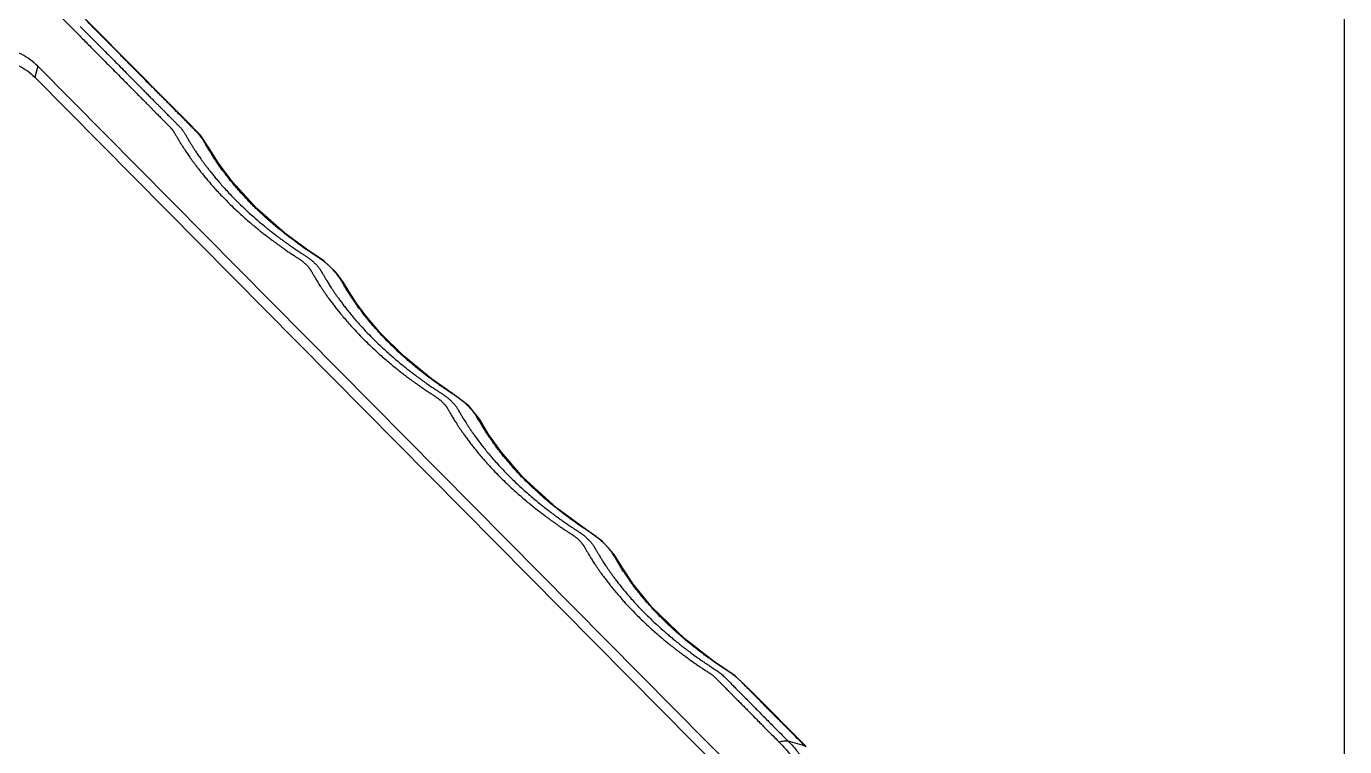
# Model space of a CAD drawing. Header units: millimetres. Extents: x 186 to 1161, y 123 to 802.
# Drawn here: x 986.8 to 1161.3, y 377.2 to 472.6 of the extents above; entities that cross this region are included whole.
import ezdxf

# ---------------------------------------------------------------- set-up
doc = ezdxf.new("R2010")
doc.units = ezdxf.units.MM

# ---------------------------------------------------------------- blocks, each defined once
blk = doc.blocks.new('*u3')
at = {"color": 7, "linetype": 'Continuous'}
for p, q in [((41.87712044544969, 33.29620247470575), (42.24352537304912, 32.92631974660526)), ((42.24352537304912, 32.92631974660526), (42.53010182234993, 32.63692750300561)), ((42.68487152544913, 33.36375572170527), (42.98549060214918, 33.06028989930564)), ((38.93225282764979, 29.86145904090517), (38.67053114664941, 28.88237227240552)), ((38.93225282764979, 29.86145904090517), (101.5226817090497, -33.33939887059478)), ((101.2609600279493, -34.31848563899439), (38.67053114664941, 28.88237227240552)), ((106.7546809982496, -30.20811579139445), (101.9710641971496, -25.37841859629407)), ((106.6158402490491, -30.12889623959472), (105.1621457960491, -29.72290220549439)), ((106.6158402491492, -30.12889623959472), (106.0704572139493, -29.57824404099483)), ((106.7546809982496, -30.20811579139445), (106.6158402246492, -30.12889629789424)), ((106.7240302126493, -30.23830713759435), (106.6158402490491, -30.12889623959472))]:
    blk.add_line(p, q, dxfattribs=at)
for points in [[(50.34354198364963, 26.75338193660536), (43.83715835904968, 33.32276797640588), (41.33862125324958, 35.84356722810571), (39.92538361174957, 37.52919868810568), (39.29163011234959, 38.85958553270575), (39.20356359424932, 40.21992919800596)], [(101.9710641971496, -25.37841859629407), (100.4883436208493, -23.96627300629461), (98.57740774854938, -22.65835087419418), (96.04334622884926, -20.69837080339494), (93.14968821225011, -17.89402266399429), (91.53097405804965, -15.90454322709411), (90.53843475344911, -14.43369027439439), (89.8256091903495, -13.24598819399489), (88.76200291944951, -12.06644546759435), (87.03980961084926, -10.84426660249483), (84.75548069264914, -9.159551249694232), (81.75391261605, -6.429735045894631), (79.82432131234964, -4.195388746094068), (78.69347977354937, -2.592372082194743), (77.94482058654921, -1.343694076394058), (76.97140700484942, -0.1368975366940504), (75.5636721453493, 0.9431809322059053), (73.68107297254937, 2.254969398105459), (71.21770248404937, 4.273043662205055), (69.18243125904974, 6.294193736105626), (67.92238038705, 7.781136272205913), (67.05425113644924, 8.95982120440567), (66.41533117034942, 9.937588826705905), (65.93015939374982, 10.7637723126054), (65.25593169994954, 11.68311779910528), (64.17692566214919, 12.66017523020582), (62.64531798844928, 13.69289371310515), (60.74994373134905, 15.10058575210587), (58.2636099659494, 17.2905450521057), (56.1200286100493, 19.63773134800522), (54.89147004944971, 21.2914987716058), (54.09149874754985, 22.5672375525055), (53.28836020854942, 23.75697758760543), (52.0277697199499, 25.05175660370514), (50.34354198364963, 26.75338193660536)]]:
    blk.add_lwpolyline(points, dxfattribs=at)
blk.add_arc((59.93224736054981, 7.051257538505524), 7.008212641799999, 46.92074173300704, 48.92432461220157, dxfattribs=at)
for points, start_tangent, end_tangent in [([(37.66727824224927, 37.68276776200582), (37.92329951194915, 37.36520203240525), (38.16159013334982, 37.08729362470513), (38.37764611994953, 36.84776647980561), (38.57313207864991, 36.6389252795052), (38.75317683884987, 36.45106615320583), (38.92580920064938, 36.27387310220547), (39.09750353564959, 36.09985431020596), (39.26998303104938, 35.92652928600546), (39.44217034854955, 35.75408282640547), (39.61344048064984, 35.58223285330587), (39.78429591724944, 35.41019324400531), (39.9551850871494, 35.23757257800571), (40.12604624214964, 35.06465051290525), (40.29736347944981, 34.89123554550588), (40.47219893134934, 34.71439312440543), (40.65661729534986, 34.52800556720558), (40.85744852914922, 34.32516408340507), (41.0791578797498, 34.10135840520525), (41.32289006494921, 33.85541565310541), (41.5886872450501, 33.58724909160537), (41.87712044544969, 33.29620247470575)], (0.6143662201187456, -0.7890210057894562), (0.703848574157738, -0.7103500437503465)), ([(64.53702988884925, 12.33434488210514), (64.42271189404983, 12.43196151180564), (64.29530723124935, 12.53624485120508), (64.16714360275, 12.63646572760535), (64.0364053473495, 12.73359208200509), (63.90103926454958, 12.82903200490546), (63.76068058044984, 12.92415245660504), (63.61595589514945, 13.02023505420584), (63.46576643184926, 13.11913744350568), (63.30750134044956, 13.22321488090529), (63.13721540984989, 13.33553755440516), (62.95184140624951, 13.4589052674055), (62.74783963174923, 13.59676604770539), (62.52322936714972, 13.7513807088053), (62.27642006964925, 13.9246748977057), (62.00624063354917, 14.11810040080582), (61.71282859334951, 14.33206957500533), (61.39571786624947, 14.56810592380589), (61.04858153014993, 14.83261761330505), (60.66173156434979, 15.13542207900537), (60.24409985944931, 15.4724494743059), (59.82430159194973, 15.82247375850511), (59.41651726374948, 16.1738575876052), (59.01363059284995, 16.5327016226056), (58.60783596864985, 16.90670344120554), (58.19745634394985, 17.29871438300506), (57.78424951884972, 17.7085997948052), (57.37388360394925, 18.13201178390591), (56.97281906704939, 18.56298775390587), (56.58265422884961, 19.00013998140548), (56.20404309304922, 19.44297452100545), (55.84350217654992, 19.88368920330595), (55.50664906504971, 20.31426102530531), (55.19703827624926, 20.72788600040531), (54.92267465704936, 21.1102571112051), (54.68568844574929, 21.45339907960533), (54.48006282084953, 21.76144918360569), (54.30048361384979, 22.03963116170507), (54.14440437434951, 22.29029267120586), (54.00914298474981, 22.51575306160521), (53.89036047114951, 22.71886870800517), (53.78404933094953, 22.90242473620583), (53.68769716884981, 23.06813981230516), (53.5987106652492, 23.21734932410527), (53.51318796674968, 23.35241773190592), (53.42705221464985, 23.47783006000554), (53.33970582104939, 23.59652853110583), (53.24996691644992, 23.7120409938052), (53.15680543964936, 23.82557012260531), (53.0572303259496, 23.93975734900505), (52.94844275554988, 24.05769776470515), (52.83003855814968, 24.18152049390574), (52.70116774774942, 24.31373037270532), (52.56091308344912, 24.45595934670564), (52.4073278932492, 24.61048747410587), (52.23881635225007, 24.77942390610588), (52.05337255174982, 24.9654577665051), (51.8491975445495, 25.17106664840594), (51.62299977124985, 25.39967046420588), (51.37290948324971, 25.65274709190544), (51.09941409324983, 25.9293346283057), (50.80387523964964, 26.22788361880521), (50.48638280624982, 26.54836460790557), (50.14491420844934, 26.89292443270551), (49.77537289895008, 27.26584065260522), (49.3726131987496, 27.67244099550589), (48.93255729064913, 28.11683072890537), (48.45178061574916, 28.60239009070574), (47.92328138144967, 29.13609287040526), (47.33647069664949, 29.72861323910547), (46.68851308074954, 30.38283970120574), (45.99669696574983, 31.08137598970552), (45.30113122194962, 31.7838079395051), (44.64817606414908, 32.44324510760543), (44.06063801624987, 33.03639739480514), (43.53651959335002, 33.56524135270593), (43.21554204664972, 33.88919432350576)], (-0.7538031573967806, 0.6571002966812938), (-0.7037528615633168, 0.7104448675593645)), ([(42.53010182234993, 32.63692750300561), (42.89975073414917, 32.26360163590562), (43.30097860274964, 31.85838262380548), (43.73843190914977, 31.41661821530579), (44.21860445464972, 30.93177423940506), (44.74038768054925, 30.40494405370555), (45.28602748384947, 29.85401391550567), (45.81757283234947, 29.31728005180594), (46.30132403224979, 28.82876123940514), (46.73102043084964, 28.39480749090581), (47.11565988014991, 28.00638837190581), (47.46400191734938, 27.65470083730543), (47.78090265754963, 27.33484700830559), (48.06873031204941, 27.04437608150511), (48.3303872992492, 26.78029383990543), (48.56903798064923, 26.5393646717057), (48.78719117284982, 26.3190267017053), (48.98696680244939, 26.1171146663055), (49.17049344744919, 25.93151693750588), (49.33950225794979, 25.76056838650584), (49.49488026184918, 25.60347578040546), (49.63721825114953, 25.45976027470533), (49.76779473704937, 25.32820861990513), (49.88847123024971, 25.20687865260516), (50.00154799274969, 25.0933201911057), (50.11113137964912, 24.9833047579059), (50.22137665204991, 24.87253562920523), (50.32850336174943, 24.76460472030521), (50.42488311384932, 24.66702211230586), (50.50858300714935, 24.58171400390529), (50.58126470934985, 24.50688039470515), (50.64339595964975, 24.44178589470539), (50.6961141210495, 24.38501435390572), (50.74077796154961, 24.33483931450519), (50.78260185174986, 24.28467197330519), (50.82427732614997, 24.23198262160531), (50.86473084344925, 24.17883721420549), (50.90412552624912, 24.12421610370529), (50.94513630734946, 24.0624912215053), (50.99080862624942, 23.98823166980583), (51.04284526344964, 23.90011308970588), (51.10236488174996, 23.79773039070551), (51.1694262439496, 23.6817911478056), (51.2418901373494, 23.55672705610505), (51.31724955904974, 23.42759735850541), (51.39409006664937, 23.29741134850519), (51.47169537634909, 23.16787053050575), (51.55012548214927, 23.03928664980504), (51.6295914450493, 22.91132692850533), (51.71015034254924, 22.78371669960507), (51.7920539441493, 22.65590237880588), (51.87672034434945, 22.52562561030572), (51.96683405614931, 22.38891526730549), (52.06540581244917, 22.24150432150509), (52.17477616215001, 22.08029178410561), (52.29619439544967, 21.90413098580575), (52.43031272634926, 21.71294463830509), (52.57817385354974, 21.50617443780538), (52.74175268544968, 21.28222167500553), (52.92304274294929, 21.03962763110576), (53.12299939534932, 20.77839991980545), (53.34296720334987, 20.49825146630519), (53.58622715394995, 20.19672650240591), (53.85765735724999, 19.86979339890513), (54.16264252064957, 19.51352105590558), (54.50528922484955, 19.12615410210583), (54.88943368264972, 18.70687248310514), (55.31990090225008, 18.25440914010505), (55.80080277454908, 17.76892254380527), (56.32536800964954, 17.26149251620518), (56.85463609714952, 16.77087659080553), (57.34781816654959, 16.33137673400506), (57.79536072844985, 15.94617917680534), (58.204170911049, 15.60492625030565), (58.58093751014985, 15.29901155330572), (58.92892573194968, 15.0234709905053), (59.24948647004931, 14.77531853470555), (59.54467580964956, 14.55147806390505), (59.81680716644951, 14.34886645440565), (60.06774418344958, 14.16502678320558), (60.29895592054982, 13.99799030840586), (60.51155597634988, 13.84646263650575), (60.70559152674923, 13.7101361678051), (60.88169888004995, 13.58812481330551), (61.04352042924984, 13.47739999670557), (61.19730748855, 13.37335238550531), (61.34917838964975, 13.27173725190551), (61.49864945184981, 13.17267383560556), (61.63699904344958, 13.08149726910506), (61.75875820464989, 13.00143729130559), (61.86519290674914, 12.93145684170577), (61.95865039884939, 12.86982685340536), (62.04034407375002, 12.81555127230513), (62.11182942954929, 12.76743011330564), (62.17599870934919, 12.72334900550504), (62.2324820481499, 12.6831406021056), (62.28793586654956, 12.64108787340592), (62.3492385972495, 12.59211154960576), (62.41704221284999, 12.53573825870535), (62.49113439964913, 12.47132435850563), (62.57137973134923, 12.39775104900582), (62.65371537044939, 12.31677775990556), (62.73069524374932, 12.2347095814057), (62.79770538744924, 12.15805076570541), (62.85440391584962, 12.08937726670592), (62.90183413804971, 12.02904936060531), (62.94131278094937, 11.97580665870555), (62.97612815634966, 11.92491143720508), (63.01038501244966, 11.87103301300522), (63.04494490554953, 11.81424426790545), (63.08101903094939, 11.75347659560521), (63.12104413144971, 11.6850804797059), (63.16618692804968, 11.60730212360522), (63.21726022344956, 11.51902020750549), (63.27560588754932, 11.41825518100541), (63.34255239534923, 11.3032257214054), (63.41784142764936, 11.17508042290592), (63.50130722124959, 11.03498862640572), (63.59465499364978, 10.8812919370057), (63.69849662634988, 10.71411711110522), (63.81308414284922, 10.53375387720553), (63.93985812364917, 10.33852841540556), (64.07977237344949, 10.12760798910585), (64.23324773204968, 9.901038129005428), (64.40174443214983, 9.657661426805134), (64.58806214884953, 9.394878849505403), (64.7957203256492, 9.109744307005712), (65.02831888125002, 8.79958945200542), (65.28906462584928, 8.462424576005105), (65.58105004774916, 8.096936279405782), (65.90765367514905, 7.702136151605373), (66.27283926684959, 7.276721743405687), (66.68282745594934, 6.817417066405142), (67.14648438734912, 6.319316129005529), (67.66831934744914, 5.783257315905757), (68.21942863864933, 5.242569737205486), (68.74913284964987, 4.745337856205879), (69.23419218104937, 4.307726262205506), (69.6789959671496, 3.920167573205617), (70.09143852444959, 3.571811648905168), (70.47506702314968, 3.256843746105915), (70.82968918224924, 2.973100973605142), (71.1557741084498, 2.718172949605105), (71.45602842394965, 2.488299742205527), (71.73325788164948, 2.280035909405342), (71.98961968134972, 2.09068726890564), (72.2269216113491, 1.918037320505391), (72.44690446024924, 1.76010854600554), (72.6511680329495, 1.615400155705174), (72.84013673134905, 1.483434841705275), (73.01365351964978, 1.363958893305607), (73.1738341932496, 1.255030054005147), (73.3257776977498, 1.152831986605634), (73.47398361394971, 1.05415651610565), (73.61440273494918, 0.9613796188059496), (73.73950995044925, 0.8790422432057312), (73.84864065054899, 0.8073068790054094), (73.94445074374926, 0.7442745966054645), (74.02829624784954, 0.6889097802059041), (74.10252490374933, 0.6395042135054609), (74.17082303354982, 0.5934230550055872), (74.23494281514922, 0.5492486170051052), (74.2933935621495, 0.5072493452053095), (74.35104834644972, 0.4629870596054388), (74.41069708594932, 0.4150252662057028), (74.47102455044933, 0.3647043223054425), (74.53538289234984, 0.3088677180057857), (74.60581773804915, 0.2447889555051006), (74.6810301680498, 0.1720997576057925), (74.75622437474976, 0.09399603210567875), (74.8246989495492, 0.01756207460584847), (74.88344593754937, -0.05207089849409385), (74.9332446774497, -0.1141334238946001), (74.97512049194938, -0.1691850807947048), (75.01134728064972, -0.2199260053948819), (75.04709504674975, -0.2744612840942864), (75.08746092714955, -0.3402258164942396), (75.13351846314981, -0.4175553364948428), (75.18536773194955, -0.5062227352946138), (75.24449736614952, -0.6083080691942087), (75.31161570304903, -0.7242999228947156), (75.38493715074947, -0.8504635397948732), (75.46358361614966, -0.984574769894607), (75.55069383574937, -1.130744976494498), (75.64949222154974, -1.293131142894708), (75.76115764864971, -1.472657130594598), (75.88662310684958, -1.66960507519434), (76.02700157244908, -1.884728789594192), (76.18364153484981, -2.119486523594787), (76.35846856754961, -2.37554932389412), (76.55389970854958, -2.654473546894224), (76.77142235274914, -2.95628752279481), (77.01124735604935, -3.279112549394085), (77.27517649314996, -3.623198349694576), (77.56827152244932, -3.992735037194507), (77.89721329014992, -4.393102951894434), (78.2695093698494, -4.82951880899418), (78.69310358204984, -5.306314517794817), (79.16704233224937, -5.817140564394322), (79.67544014124996, -6.341143253094742), (80.2015042312496, -6.859692924394949), (80.7342396524491, -7.362469808294918), (81.25850322464976, -7.837170451094607), (81.75270770874977, -8.26785605139412), (82.20232931034934, -8.646459116794176), (82.6074393730496, -8.977401257594465), (82.97372817944961, -9.26876569279466), (83.30657885624987, -9.527327532594427), (83.61012501634923, -9.758150416794706), (83.88756036884934, -9.96516028939459), (84.14187748694985, -10.15182070289484), (84.37581997234975, -10.32109610819407), (84.59169659104919, -10.47516633459418), (84.79086482144976, -10.61529338929449), (84.97348353344933, -10.74200571829442), (85.14008562854906, -10.85613088089485), (85.29475748524965, -10.96079846709472), (85.44319364705007, -11.06009373779489), (85.5832678161496, -11.15297290269427), (85.70794283484975, -11.23521761739448), (85.81686729834928, -11.30686595579482), (85.91283266844948, -11.36992306219418), (85.99726438864946, -11.42547655459475), (86.07320240054923, -11.4756510534944), (86.14570754434953, -11.52389570209471), (86.21693198974936, -11.57180479159433), (86.28321123804926, -11.61733549369455), (86.34612977274992, -11.66271465329464), (86.41423108724939, -11.71517291429427), (86.49133543234984, -11.77801196999462), (86.5776680714498, -11.85208704929482), (86.67072161574924, -11.93679962659462), (86.76018546784962, -12.02486284139468), (86.83678954914922, -12.10687967949434), (86.90128890754931, -12.18077844319487), (86.9561917025494, -12.24729804229446), (87.0025763322501, -12.30643373289422), (87.04184566484946, -12.35913111529408), (87.07596581674989, -12.4085608697942), (87.10982430705008, -12.46183550009482), (87.14540318994932, -12.52017868839448), (87.18208901484923, -12.58182255689462), (87.22265226244963, -12.6510919519942), (87.26856189024966, -12.73021141349454), (87.32057042784982, -12.82011125069494), (87.38006302914982, -12.92282386559418), (87.44820789484947, -13.03995122619472), (87.52283284614987, -13.16696707909432), (87.59990205854956, -13.29614454879447), (87.67946234904957, -13.42724201859437), (87.76517942084956, -13.5660836598945), (87.86034218334953, -13.71735933949458), (87.9673284083492, -13.8840280749946), (88.08719349474995, -14.06711011509469), (88.22059987334978, -14.26711963819434), (88.36806981944937, -14.48396734949438), (88.5299254117499, -14.71685352419445), (88.70736218034926, -14.96624366899414), (88.90324434614922, -15.23471621419412), (89.1214095892492, -15.52572286869417), (89.366034215549, -15.84267152909433), (89.64138321054998, -16.1885658114943), (89.95096018024924, -16.56485960409464), (90.29818686264935, -16.9723331984942), (90.68825932094933, -17.41318367339409), (91.12581107984988, -17.88814245099456), (91.60769228844947, -18.38939023809417), (92.10833717464993, -18.88819163539483), (92.58639311754996, -19.34549524529484), (93.02219481754946, -19.7475706761943), (93.4191599825499, -20.10234309359475), (93.78407227644948, -20.41937866279477), (94.12138306814995, -20.70508272199459), (94.4328569065492, -20.96284424509486), (94.7197061172501, -21.19526339389449), (94.98402620954948, -21.40536079259437), (95.22816802234956, -21.59606073139457), (95.45427913534968, -21.76991631899455), (95.6640314178494, -21.92888147429494), (95.8578545354494, -22.07386929249424), (96.03571984024984, -22.20537972319471), (96.19901456714979, -22.32487301179481), (96.35157506004998, -22.43548282869415), (96.49864674544915, -22.54115902769445), (96.64465342654967, -22.64508647149432), (96.7914864944496, -22.74857161219461), (96.93924003284974, -22.85163353379448), (97.08830185834995, -22.95449843009465), (97.23956791764977, -23.05770068009497), (97.39288899004987, -23.16104555299444), (97.54550055684922, -23.2628054867946), (97.69448510714938, -23.36140033449465), (97.84089255784966, -23.45781058279408), (97.98694020374933, -23.55378386259417), (98.1323523414494, -23.64959539369465), (98.27245355175, -23.74322196969479), (98.39771265654963, -23.83197871699485), (98.51201257364937, -23.92121750579463), (98.62399992094925, -24.01561496669456), (98.73071537514988, -24.11455612369446), (98.84154665314963, -24.2232239766945), (98.95625419274984, -24.33790063149445), (99.07275231944914, -24.45547284279473), (99.18931104524927, -24.57364021199464), (99.30887354054903, -24.69501658289482), (99.43695954784926, -24.82499701309462), (99.57888721175004, -24.96878759899482), (99.73754600924985, -25.12910870449468), (99.9137057138496, -25.30676510999456), (100.1078747399497, -25.50251100759488), (100.3209911082495, -25.71746928069479), (100.554701788049, -25.95335597539452), (100.8109101300497, -26.21210723339482), (101.0909823216498, -26.49505257419423), (101.3959238597499, -26.80314751329479), (101.7267697564494, -27.13736443509424), (102.0849341832491, -27.49909049339476), (102.47256317135, -27.8905056455942), (102.8921725364498, -28.31416152349448), (103.3458062998498, -28.77213878389466), (103.8361622034499, -29.26719670159491), (104.3666732714501, -29.80284482439492)], (0.703613157309072, -0.7105832286661141), (0.7036716043650122, -0.7105253501532299)), ([(42.98549060214918, 33.06028989930564), (43.32563868634952, 32.71680779100552), (43.69530726654921, 32.34346115160588), (44.09651691174986, 31.93826025390536), (44.53392389695, 31.49654138140522), (45.01405984054963, 31.01173511870547), (45.5358401211497, 30.48490805210531), (46.08149635604968, 29.93396042830591), (46.6130703166491, 29.3971972826057), (47.09685789624928, 28.90864401070576), (47.52655385554954, 28.47469294810526), (47.91114080524949, 28.08632835090521), (48.25937593554954, 27.7347460072051), (48.57618581924908, 27.41497878510563), (48.86399777124916, 27.12451701900591), (49.12571316334925, 26.86037050120558), (49.36449441264995, 26.61930763220516), (49.58285558134958, 26.3987613858053), (49.78289814604977, 26.19658839180556), (49.96658403984929, 26.01084025780528), (50.13559138644996, 25.83990697740592), (50.29066232414971, 25.68313265640518), (50.43234069124992, 25.5400841127057), (50.56206295524953, 25.40937874610518), (50.68211846584927, 25.2886512243058), (50.79490922184959, 25.17535382870574), (50.90449262454968, 25.06531245200586), (51.01531954434904, 24.95394227770521), (51.12386997364956, 24.84457875360567), (51.2223354407497, 24.74490851190512), (51.30890514034945, 24.65670514130579), (51.38623556344919, 24.57711596960507), (51.45603684634989, 24.50397081500523), (51.51963298914961, 24.43548150470542), (51.58213108924974, 24.36519508420588), (51.6418664599496, 24.29358363640586), (51.69486712214984, 24.22658303710523), (51.74574908294926, 24.1597611926054), (51.80098743064991, 24.08309374240525), (51.85953243054973, 23.99503464600548), (51.91599429164944, 23.90332966740516), (51.97218246074954, 23.80813709700578), (52.03315774494968, 23.70325244810556), (52.10043896204934, 23.58691020940569), (52.17215246854903, 23.46313013430517), (52.24599792004938, 23.33661740410571), (52.32070881834989, 23.21006437080541), (52.3954720408492, 23.08527365920509), (52.47070100674955, 22.96194843020567), (52.54707563904958, 22.83897303610593), (52.62474052774996, 22.71594801750507), (52.70392481374984, 22.59237446880525), (52.7858664330497, 22.46628067170514), (52.8731331416493, 22.33388228170588), (52.96879878875006, 22.19081254340563), (53.07503989654924, 22.03420181180536), (53.19285066204975, 21.86326199060568), (53.32292297584991, 21.67783668160519), (53.46620148864986, 21.47746915480548), (53.62458591914947, 21.26063699170572), (53.80019055434968, 21.02567159210503), (53.99395055064997, 20.7725651723058), (54.2070351741495, 20.50120555750527), (54.44271988844957, 20.20909905140525), (54.70574498414953, 19.89230437450533), (55.00132925284925, 19.5470249381051), (55.33339859524949, 19.17160417060586), (55.70567421874966, 18.76526328640557), (56.12273700834976, 18.32684701180551), (56.58861097244971, 17.85651983210573), (57.09675411674925, 17.36496214370527), (57.60949084474942, 16.88967584560578), (58.08743282534942, 16.46378444430593), (58.52117119924969, 16.09046894160565), (58.91730366115007, 15.75979754970558), (59.28222326084961, 15.46348642420526), (59.61932893035009, 15.19655297830559), (59.92982952344937, 14.95617967780527), (60.21580293094939, 14.73932874790535), (60.47974303524916, 14.5428247561058), (60.72343793045002, 14.36429445980593), (60.94814046924967, 14.20196855360518), (61.15389226554908, 14.05531653700564), (61.34074210284962, 13.92404058400552), (61.5102530594495, 13.80660591470587), (61.66620499864985, 13.69989658300528), (61.81438564744985, 13.59963930360573), (61.96077441694979, 13.50168306230535), (62.10626017604955, 13.4052608038055), (62.24271253824918, 13.31533343750561), (62.36390401954941, 13.23564849370541), (62.47100960764965, 13.16522934300519), (62.56699570354976, 13.10193228120534), (62.65391374954925, 13.04418755020561), (62.73364764924918, 12.99048956280512), (62.81027159254973, 12.93787124480514), (62.89272339884974, 12.8791066280055), (62.97694060454978, 12.81530289220518), (63.05806542034952, 12.75048239590524), (63.14377222045005, 12.67919247730515), (63.2380291424497, 12.59724592640578), (63.34262411505006, 12.50135330270587), (63.45428058294965, 12.39153037500546), (63.55756685654978, 12.28143332080526), (63.6440088754498, 12.18251975930525), (63.71502919434988, 12.09654394780591), (63.77613060874955, 12.0188944660058), (63.83235979464916, 11.94298602320578), (63.88425378994907, 11.86711939230554), (63.92988325304941, 11.79542926300564), (63.97002358194914, 11.72946355140539), (64.00918381644988, 11.66352534090584), (64.05099820434953, 11.59206687360529), (64.0970189344498, 11.51276677830538), (64.1482758994498, 11.42415671820527), (64.2061551707493, 11.32419287460561), (64.27194574504938, 11.2111584320055), (64.34534349044952, 11.0862450599052), (64.42606128144962, 10.95077610530552), (64.51569969154934, 10.80317821090557), (64.61541642294924, 10.64265320840514), (64.72586854234942, 10.46879835850541), (64.84844191434968, 10.28004063440585), (64.98413621934924, 10.07547785180577), (65.1331948777497, 9.85540989200581), (65.29679102294904, 9.619096848205118), (65.47746790484962, 9.364266140905784), (65.67853256824947, 9.088190355905681), (65.90378256184977, 8.787865072105888), (66.15648034194965, 8.461126226505257), (66.43939955464975, 8.10698859090553), (66.75578161234989, 7.724534924805084), (67.10963702094978, 7.312314983905708), (67.50690440854942, 6.867248727905462), (67.95611275195006, 6.384672544405475), (68.46174541844994, 5.865260445505555), (68.99574975524956, 5.341352959305368), (69.50894153574973, 4.859616988305788), (69.97894558904954, 4.435601604505791), (70.40999674274917, 4.060030741205082), (70.80962408974938, 3.722499454605895), (71.1812234029494, 3.417399496505823), (71.52473635714978, 3.142537877005452), (71.8406673367499, 2.895538561505418), (72.13158131904947, 2.672811509505664), (72.40029700374907, 2.470948034205321), (72.64898473124958, 2.287274906505445), (72.87947646934936, 2.119585290805844), (73.09308874654926, 1.966231906005305), (73.29054266894946, 1.826345396405486), (73.47225479154986, 1.699446584105317), (73.63907733184988, 1.584587400105193), (73.79346565554988, 1.479596242405933), (73.93998774084957, 1.381038463105142), (74.08346280884962, 1.285508785605089), (74.22093790004965, 1.194675232505688), (74.34485360734925, 1.113122034205844), (74.45386350704939, 1.041467878605545), (74.55077772605, 0.977712392005742), (74.63746897124929, 0.9204682759054776), (74.71708143634987, 0.8674780885057771), (74.79371574084962, 0.8157544972054893), (74.87208560734962, 0.7617703292053193), (74.95902384084911, 0.6992284935058706), (75.04499362394927, 0.6333344583053986), (75.12179582644967, 0.5715264677055529), (75.19816004854965, 0.5078251410059238), (75.28039572494981, 0.4364672735055137), (75.3723869835494, 0.3527816922050988), (75.47316065094947, 0.2553957392055963), (75.57441549545001, 0.1502142710050975), (75.66418785964925, 0.04999059350575408), (75.73849713255004, -0.03806094449464581), (75.80194066994954, -0.117106230994068), (75.85800761774954, -0.1907471999948029), (75.91130393934964, -0.2655362852947292), (75.96311477004929, -0.3444549877940517), (76.01176284654957, -0.4237408301942196), (76.06146395484939, -0.5071497537946925), (76.11566116284939, -0.5998089405948122), (76.17553819484965, -0.7032137324940777), (76.24231286955, -0.8186202775941638), (76.31463268564949, -0.9430477561945736), (76.3912723518497, -1.07373166299476), (76.47521156784933, -1.214563625294431), (76.57027959994957, -1.370801199694142), (76.67778811534936, -1.543655304494678), (76.79865044334929, -1.733386590194641), (76.9345283240491, -1.941607301794647), (77.08667458004948, -2.169645565294559), (77.25634061655, -2.41816963119436), (77.44579542814972, -2.68857382749411), (77.65658016015004, -2.981035596594666), (77.8888895657492, -3.293723981694711), (78.1445611429499, -3.627020496394834), (78.42854809084929, -3.985061039294123), (78.74730160974923, -4.373031132294273), (79.10804293234924, -4.795916611894427), (79.51842878054958, -5.257857464994231), (79.97762289444927, -5.752785184494314), (80.4702532584497, -6.260534526194533), (80.97994730464961, -6.762955463894286), (81.49611080954946, -7.250085933894297), (82.00411325984987, -7.710059147994798), (82.48298973524925, -8.127376189794632), (82.91859548715001, -8.49417941149477), (83.31106456674934, -8.814800799894329), (83.66594798494953, -9.097105320594892), (83.98836233404927, -9.347569858594397), (84.28242300914917, -9.57117835259487), (84.55142465734934, -9.771889361494686), (84.79843519774931, -9.953179206394452), (85.02570259494951, -10.11762274659486), (85.23468296074952, -10.2667716070946), (85.42678981734934, -10.40192776339427), (85.60272851264926, -10.52400154419411), (85.76313028284949, -10.63387985009467), (85.91169437514964, -10.7344234758948), (86.05474792794939, -10.83011644019462), (86.19133509735002, -10.92068609269427), (86.31407748384936, -11.0016596988944), (86.42196412244994, -11.07262561759489), (86.51797398474991, -11.13570538409476), (86.60384245004934, -11.1922005440947), (86.68258967284964, -11.24423232809477), (86.7594961313498, -11.29542017479434), (86.83760076694944, -11.34795452519484), (86.92089621324976, -11.40519185559424), (87.01312119264912, -11.4717489844943), (87.11076232844971, -11.54687910569464), (87.21136184284933, -11.62890339669411), (87.32010125345005, -11.72221230969444), (87.4411243218492, -11.83240538879454), (87.56218456404986, -11.95158461619485), (87.66481217374985, -12.06143411109497), (87.7476174195499, -12.15631849659439), (87.81743506634939, -12.24089714079491), (87.87665356514935, -12.31632805389472), (87.93092533334948, -12.38920608379431), (87.98321638224934, -12.46498123759466), (88.02944308274982, -12.53764065939413), (88.06992975834964, -12.60407301649411), (88.10998748134989, -12.67131744769449), (88.15260821384982, -12.7441062098942), (88.19943559324929, -12.82481948149416), (88.251536848049, -12.91489123089468), (88.31060590674952, -13.01687471439436), (88.37767926274955, -13.13215325429428), (88.4501749223491, -13.25553918159403), (88.52443251524983, -13.37997785689458), (88.60109561144964, -13.50629205009409), (88.68364864334944, -13.64001063899468), (88.77519618804945, -13.7855536184943), (88.87830298514928, -13.94618378969426), (88.99442965784965, -14.12354657359447), (89.1240644633499, -14.31791800749488), (89.26719628974934, -14.52840364399435), (89.42412838074961, -14.75421881389411), (89.59610058854923, -14.99593302999438), (89.78586944724975, -15.25601452689443), (89.9971832641495, -15.53786180829411), (90.23416097864992, -15.84487885349427), (90.50098310744943, -16.18004714899416), (90.80099138234982, -16.54471506659411), (91.13745435434976, -16.93957575319473), (91.51538178794908, -17.36671802289493), (91.93923469654965, -17.82681975069409), (92.40604903314943, -18.31237356219481), (92.89115775014943, -18.79566626899486), (93.3544592051494, -19.23883456639487), (93.77683894855, -19.62851053589475), (94.16154344074948, -19.97232883619472), (94.51517698524913, -20.27957140549461), (94.84199673914918, -20.55640482649414), (95.14365986345001, -20.80606213189458), (95.42147199984993, -21.03117142289466), (95.67743086704922, -21.23463547569463), (95.91391239084987, -21.41935543539421), (96.13299454184926, -21.58781141629424), (96.3362386721492, -21.74184132659411), (96.52419947324961, -21.88244018139449), (96.69678786984969, -22.0100441057948), (96.85540686895001, -22.12611091099461), (97.0036266936495, -22.23357304109413), (97.14622644524934, -22.33603440379466), (97.28748928504956, -22.4365833686943), (97.42930843564955, -22.53653204589409), (97.57182392354935, -22.63593855739418), (97.71539391174974, -22.73501400099485), (97.8606526097501, -22.83412399889403), (98.00790390464954, -22.93337882819469), (98.1558186259499, -23.03201093329426), (98.30166502864995, -23.12853663669466), (98.44616331674933, -23.22369053149487), (98.59218087464978, -23.31963671519406), (98.7404160681499, -23.41730967299463), (98.89645658414975, -23.5216147362944), (99.0631538264497, -23.63985850389417), (99.22030051604997, -23.76235521209492), (99.36643843304955, -23.88579916339495), (99.50859066054909, -24.01716028119426), (99.6309151414498, -24.13721058069405), (99.75013287684942, -24.25638953179441), (99.86902218104933, -24.37640861289492), (99.98652345304981, -24.49551570049425), (100.1062334575499, -24.61701482469471), (100.2340125493492, -24.74665477159488), (100.375159136649, -24.88963580329437), (100.5328709863497, -25.04899157829459), (100.70861309255, -25.22623745189412), (100.9028408620497, -25.42205777709478), (101.1161743525499, -25.63724442049443), (101.3501234585492, -25.87337693469453), (101.6065075901497, -26.13230338989433), (101.8866618211496, -26.4153254948942), (102.1915981256498, -26.72340761689429), (102.5223703504498, -27.0575435140945), (102.88046093905, -27.41919221939406), (103.26803821455, -27.81055482019474), (103.6876092977491, -28.23417414499454), (104.1412269465491, -28.69213846239472), (104.6316005619501, -29.18721791319422), (105.1621457985493, -29.72290220579453)], (0.7037005259806944, -0.7104967063502082), (0.7036714003386242, -0.710525552211516)), ([(38.93225282764979, 29.86145904090517), (38.27548038494933, 30.42045833420525), (37.49333454134921, 30.90170030630543), (36.61587272324959, 31.28669109820567), (35.67681529604943, 31.56063572960556), (34.71224971014999, 31.71300666210573), (33.75924368004962, 31.73794836600518), (32.85442069304918, 31.63450234580523), (32.03255258904937, 31.40664397390537)], (-0.7036671095995954, 0.7105298015338631), (-0.9367466878840538, -0.3500080609618231)), ([(31.83347604684968, 30.41352785330582), (32.64788208155005, 30.63931740780572), (33.54448981864971, 30.74182420030593), (34.48884312574955, 30.71710895200522), (35.44465103474977, 30.56612145620511), (36.37518238384928, 30.29466407770542), (37.24467737514988, 29.91316877120516), (38.0197218036501, 29.43629618750583), (38.67053114664941, 28.88237227240552)], (0.9367466878878926, 0.3500080609515493), (0.7036671096061595, -0.7105298015273624)), ([(75.78692742164912, 0.7721211201051119), (75.76096981154933, 0.7893979697055329), (75.55033533724963, 0.9284803178052243), (75.31687972984946, 1.082044930705706), (75.07619016454919, 1.241336654705265), (74.8447623000493, 1.396945923805106), (74.63122169544931, 1.543271805005134), (74.43620163554988, 1.679305415205818), (74.25505260094997, 1.807582359105254), (74.08292727184926, 1.930994230905526), (73.91457518214975, 2.053045331005706), (73.74370586934947, 2.178317606705605), (73.56337619284932, 2.312108375605931), (73.36671986224974, 2.459932927905356), (73.14803749365001, 2.626756403905347), (72.90320060864997, 2.816701849605124), (72.63190408264927, 3.031255046205843), (72.33931065804973, 3.267689948405859), (72.02978593474927, 3.523749746405883), (71.70255076734975, 3.801360664405365), (71.35511002644944, 4.104226419905899), (70.98539649024951, 4.436176187705314), (70.59178978354976, 4.801247528005661), (70.17339525434909, 5.203488657605703), (69.73249452164964, 5.644496097405863), (69.27839295704962, 6.118829976205234), (68.82882556894947, 6.610653194005863), (68.40665033234927, 7.094853620305912), (68.02981082044971, 7.547516122005618), (67.7018125211498, 7.959157906605469), (67.41628501974992, 8.33236724620565), (67.16653355944982, 8.671395795705394), (66.9478522995496, 8.978641578905808), (66.75645204894954, 9.255878644905351), (66.58837301984931, 9.50608080940583), (66.43959445044948, 9.733396328705567), (66.30700576334948, 9.941587093005182), (66.18906068834985, 10.13223841200579), (66.08480333035004, 10.30569939110592), (65.99249748484908, 10.46263949070544), (65.90948447994924, 10.60548216270581), (65.83280605324944, 10.73794048820582), (65.75936172414913, 10.86432987330591), (65.68560642144985, 10.98937050280529), (65.60566399984964, 11.11965491210594), (65.51067098684962, 11.26321139420543), (65.39361305634975, 11.4243092936058), (65.25668235484954, 11.59753868740518), (65.1083847926493, 11.7710355271056), (64.95896976894983, 11.93300164900575), (64.81602193754952, 12.07730946840547), (64.71891788734956, 12.17011828700561)], (-0.8321085372109437, 0.5546128219764339), (-0.7300728573821283, 0.6833693166318594)), ([(76.66118074924998, 0.1011697992053087), (76.51681227134941, 0.227086973405676), (76.37835158344933, 0.3418862307053132), (76.24208108564926, 0.4495560505056346), (76.10018585524995, 0.5557544605053408), (75.9429944088497, 0.6666872150053678), (75.78692742164912, 0.7721211201051119)], (-0.7447285226491349, 0.6673675355850305), (-0.8321085371928905, 0.55461282200352)), ([(87.55042435364976, -11.20660811579455), (87.45269646154975, -11.14234934919477), (87.22067480434998, -10.98932775519461), (86.96150739244968, -10.81617472569451), (86.67603371514997, -10.6209990909947), (86.36381932104996, -10.40208839319439), (86.0220832572495, -10.15662345829423), (85.64861327724975, -9.881972639094784), (85.24290118474983, -9.575487082594918), (84.8036542414493, -9.233322377194781), (84.3314431828494, -8.852631569194273), (83.83417880174966, -8.436272424794879), (83.32327979864931, -7.990839094794865), (82.80656459204965, -7.520703970094473), (82.28569763074938, -7.024941286594185), (81.76859884164969, -6.508807939994767), (81.284585480249, -6.001696803694358), (80.86146380004993, -5.537281980794432), (80.50092143734946, -5.124341049794566), (80.19099350114993, -4.755452085394609), (79.9203883311493, -4.421815282494208), (79.67885749114976, -4.114079251394287), (79.45705785704922, -3.822478907594814), (79.25139528424916, -3.543795533394587), (79.06469774054949, -3.283479397094197), (78.89873423904919, -3.045902487494459), (78.75185587804935, -2.830568979494274), (78.62166977044944, -2.63559145729414), (78.5057271773494, -2.458416073394801), (78.40150638044906, -2.295767554894155), (78.30641018354981, -2.144072593694546), (78.21795816224949, -1.99978551469485), (78.1337437266493, -1.85931353169417), (78.05046044694973, -1.717731613794058), (77.96389274414923, -1.568827902594421), (77.86997871924996, -1.40662902949407), (77.76373300134946, -1.224684219794653), (77.6395807341496, -1.022101539394498), (77.49318913594925, -0.809258276494802), (77.32986325624915, -0.5981148410946844), (77.15897873954964, -0.3970203522949305), (76.98721769164968, -0.2119553423945035), (76.82062989744918, -0.04641320839436958), (76.66327912604902, 0.09928863260574872), (76.66118074924998, 0.1011697992053087)], (-0.8355487837434374, 0.5494162629417358), (-0.7447285226423451, 0.6673675355926075)), ([(88.45984461924945, -11.85147476179463), (88.40452977124914, -11.80666052339438), (88.27670880514961, -11.70644154609454), (88.14391658754994, -11.60754115629425), (88.00030860594961, -11.50623441749485), (87.83970329194926, -11.39764327629473), (87.65825594624948, -11.27755855679425), (87.55042435364976, -11.20660811579455)], (-0.7740423501671932, 0.6331338248329876), (-0.8355487837455802, 0.5494162629384771)), ([(106.0704572139493, -29.57824404099483), (105.5697989694499, -29.07280886029457), (105.10918566705, -28.60780715909459), (104.6847805253492, -28.17931761779437), (104.2927928108493, -27.78349034999428), (103.9296700648492, -27.4167243670945), (103.5927178353495, -27.07628777589434), (103.2802637500499, -26.76054914859469), (102.9909803181499, -26.46827714909432), (102.7234027151499, -26.19808495619418), (102.4763171056493, -25.94880219299466), (102.2484775373496, -25.71915611609438), (102.0386189977498, -25.50766005049445), (101.8456968242499, -25.31283053819425), (101.6691340049492, -25.13380468359446), (101.5100592324497, -24.97207632799473), (101.3684005816494, -24.82816595519489), (101.2408921396491, -24.69928546909432), (101.1226821318496, -24.58085158979429), (101.0093042936496, -24.46865951059408), (100.8977732738495, -24.36065249489457), (100.7846777917493, -24.25505710869493), (100.6667622113491, -24.15046374239409), (100.5435531869498, -24.04664403499464), (100.4168641748493, -23.94449281449488), (100.2882389510496, -23.84518819599452), (100.1564053750499, -23.74839634549426), (100.0193841832497, -23.65286089509482), (99.87583706834994, -23.55626690269492), (99.72272793504999, -23.45503444179485), (99.55305094664982, -23.34342588239451), (99.35913324914964, -23.21574918639453), (99.13973771244946, -23.07018666989461), (98.89805255054944, -22.9071086834947), (98.63536587284943, -22.72585520639495), (98.35102776984968, -22.5252646371946), (98.04415623504974, -22.30416303589482), (97.7137752182498, -22.06106512659426), (97.35881973194955, -21.79366852389467), (96.9772832148492, -21.49854438679449), (96.5654782688498, -21.1704218980949), (96.1161219573496, -20.80026888439443), (95.62338047394951, -20.37892012019438), (95.09205297285007, -19.9051700635946), (94.53747872234999, -19.38729677409447), (93.98634794464942, -18.84653214429454), (93.4701906063492, -18.31375338469479), (93.00947126434949, -17.81414136739477), (92.60871369324923, -17.3590136568946), (92.26291819914968, -16.94928265009457), (91.96381380074945, -16.58080033679471), (91.70295800754957, -16.24767875989437), (91.47263035874948, -15.94354975249462), (91.26571463694927, -15.66170443659485), (91.07722398464921, -15.39741685359422), (90.90617466634922, -15.15102440189457), (90.75345601694971, -14.92551561549408), (90.6184580907493, -14.72166539399495), (90.49915589494958, -14.53747318979458), (90.39326650744988, -14.37012069259436), (90.29852622304952, -14.21681561109472), (90.21311508934923, -14.07540438389424), (90.13510836364912, -13.94363997149412), (90.06209917824981, -13.81862422009453), (89.99189466104963, -13.69755505529429), (89.92244839584964, -13.57761138519436), (89.8515417305498, -13.45574097819463), (89.77584315354943, -13.32792971459457), (89.68922653124991, -13.1883895235942), (89.58243518924974, -13.03067533769445), (89.44826868674954, -12.85122321749441), (89.29110377944926, -12.65873898259451), (89.12486876674939, -12.47184067129456), (88.96164163534922, -12.30275702699419), (88.80752521564955, -12.15446328979488), (88.66515061704922, -12.02563072049452), (88.5323214291493, -11.91151162559436), (88.45984461924945, -11.85147476179463)], (-0.7037250915410724, 0.7104723749277726), (-0.7740423501943431, 0.6331338247997953)), ([(104.3666732714501, -29.80284482439492), (104.7987843406499, -30.2590119986944), (105.1675672903493, -30.68598636789466), (105.4795686474499, -31.08342453789464), (105.7405502994498, -31.4503338851946), (105.9576800177492, -31.78816855579407), (106.1376152471494, -32.09893831199497), (106.2856736191497, -32.38335848399493), (106.4061626513494, -32.64128645849451), (106.5034251248499, -32.87361714969484), (106.5820357274497, -33.08306320109477), (106.6462738366499, -33.27417456559488), (106.6997556929491, -33.45232109789413), (106.7447014228492, -33.62100754089442), (106.7819811687496, -33.77979162189422), (106.8121505329491, -33.92650865019459), (106.8362883466498, -34.06174016409477), (106.8557831777498, -34.18899857079487), (106.8717515762492, -34.31226629819412), (106.8848871064492, -34.43479836349434), (106.8952566002499, -34.55783079909452), (106.9023867517499, -34.67629202809439), (106.9064960135493, -34.7823820102949), (106.9084574839499, -34.87498617879464), (106.9090134825492, -34.95697599019422), (106.9088581166498, -35.03014621199418), (106.9085689112499, -35.09660113979407), (106.90855502865, -35.1589878680943), (106.9087656293495, -35.21798347309414), (106.9085107600495, -35.27466139649459), (106.90730183495, -35.33350281169442), (106.9052083352499, -35.3987753448946), (106.9021279517492, -35.47191576399473), (106.8977143982493, -35.55373410819448), (106.8914130325493, -35.64592014589471), (106.8825512458498, -35.75065078159423), (106.8705803824496, -35.86765142739478), (106.8553526610494, -35.99290437299442), (106.8363827301491, -36.12608902569445), (106.8123507627497, -36.27166001579462), (106.7820338187494, -36.43067198799417), (106.7441847554492, -36.60246789909434), (106.6968148278493, -36.78772116869459), (106.6373243490498, -36.98765297339469), (106.5631159765499, -37.20328286889435), (106.4714065109492, -37.4362854756946), (106.361070362449, -37.68553719259489), (106.2323475328494, -37.94780678509414), (106.0839199585498, -38.22343338879455), (105.9159499158495, -38.51004509199447), (105.7337550961493, -38.79767453529439), (105.5444340835493, -39.07669762679416), (105.3490604907493, -39.3473575944945), (105.1369154218492, -39.62481785029468), (104.8923421108493, -39.92708950829456), (104.60831522845, -40.2583533846946), (104.2830525057498, -40.61627284879432), (103.9127072245492, -41.00058511829411), (103.4934837471492, -41.41068659929442), (103.0216478835491, -41.84616647979419), (102.4919035913499, -42.30775572509447), (101.9014203893494, -42.79388600779475), (101.2468186205497, -43.30354559959414), (100.5160039770499, -43.84218656959456), (99.69241040344968, -44.41702020319462), (98.7609664092497, -45.03271587589461), (97.7136318367493, -45.68827729039458), (96.54477770954963, -46.38153390609477), (95.23920128554983, -47.11572103029448), (93.77373417004947, -47.89721761739474), (92.14068504964962, -48.72325246939454), (90.4558059355495, -49.5341847092941), (88.89686993344912, -50.2520644702945), (87.50858734314988, -50.86852885219469), (86.2417286123491, -51.41426583299472), (85.02623758724985, -51.9241867265946), (83.80850814514997, -52.42295202109472), (82.57421607304968, -52.91716544999417), (81.33163235834945, -53.40401407009449), (80.10244118984974, -53.87601549339433), (78.83982348524933, -54.3519520128948)], (0.7036737139884023, -0.7105232608731175), (-0.9367437308615059, -0.3500159749092414)), ([(105.1621457960491, -29.72290220549439), (105.6219047958493, -30.21078889719411), (106.0094869068498, -30.66728887679437), (106.332706558549, -31.09186081809457), (106.5987835117494, -31.48340321259457), (106.8163641063493, -31.84349310619473), (106.9933671493491, -32.17416430149478), (107.1361432946496, -32.47615823699471), (107.2501677884493, -32.74975318999441), (107.3402287175495, -32.99564935589478), (107.4114033855494, -33.21688285589426), (107.4682344348494, -33.41843581359444), (107.5143045277491, -33.60599451569487), (107.5519716912495, -33.78345881729456), (107.5819917973495, -33.95006224939425), (107.6053267261495, -34.10385052119454), (107.6231255372495, -34.24560279769412), (107.6365538128493, -34.37879986699409), (107.6463822439491, -34.50733939169459), (107.6531840838497, -34.63479356239441), (107.6576001464491, -34.76341451939425), (107.6593499887495, -34.88753025119422), (107.6582468776496, -34.99778920869448), (107.6554118392496, -35.09362876989417), (107.6508721866494, -35.17724859239479), (107.6443485412492, -35.24919644679449), (107.6361532174496, -35.3113680515944), (107.6263533639494, -35.36703554289488), (107.6176402311494, -35.42231664509472), (107.6116262638498, -35.48078886869462), (107.6044605084498, -35.54150575919448), (107.5950314357497, -35.60650478189473), (107.5833649122496, -35.67887671149492), (107.5692741747498, -35.7601937914942), (107.5519365175496, -35.85184774799473), (107.5303976876494, -35.95563049289467), (107.5041587129499, -36.07127305019458), (107.4734476112499, -36.19485852689468), (107.4377967740493, -36.3260706080946), (107.3954826584495, -36.46929616529451), (107.3453699100501, -36.62587708489446), (107.2868293612501, -36.79569232099493), (107.2188532629498, -36.98011491479429), (107.1399191324499, -37.18054096649485), (107.0485525219501, -37.39805174429421), (106.9425323892492, -37.63392571309487), (106.820656610249, -37.8868398826944), (106.6826885003493, -38.15354975849459), (106.5267384672497, -38.4339695324943), (106.3523868238499, -38.72590819219477), (106.1648744358499, -39.01893901329458), (105.9711016917499, -39.30321428149455), (105.771824603049, -39.57903609099412), (105.5560617205492, -39.86171986759473), (105.3078494895499, -40.16963844379461), (105.0201454858498, -40.50697671399485), (104.6912316378493, -40.87129162349447), (104.3171587797497, -41.26238299129454), (103.8942033667499, -41.67954384189488), (103.4186924035494, -42.12227266469472), (102.8852501274496, -42.59134905819428), (102.2911119330493, -43.0851195786945), (101.6328772148499, -43.6025663045948), (100.8984751447497, -44.14917112079456), (100.0712825790497, -44.73224159939491), (99.13619907414977, -45.35648788539493), (98.08524204834976, -46.02084163319432), (96.91278646734918, -46.72307260419439), (95.60365241744967, -47.46639836129452), (94.13450810234917, -48.25727014599488), (92.49782715535002, -49.09271425139468), (90.80951632534925, -49.91237802719479), (89.24751691144957, -50.6375537470949), (87.85663658664998, -51.25986708469463), (86.58737988984922, -51.81044733679482), (85.3696416069497, -52.32452592239406), (84.14966691874906, -52.82697104989438), (82.91300357594992, -53.32442750679456), (81.66794010834928, -53.81399158899421), (80.43622063884959, -54.28805327079408), (79.17092393274925, -54.76538987569438)], (0.7036724792855089, -0.7105244836711716), (-0.936743425508532, -0.3500167921208087)), ([(104.3666732714501, -29.80284482439492), (104.6584421481493, -29.71856522869439), (104.9268658649498, -29.69158819299446), (105.1621481125494, -29.72289827979421)], (0.9367428294215839, 0.350018387413069), (0.9631443019014978, -0.2689852295474166))]:
    blk.add_spline(points, degree=3, dxfattribs=dict(at, start_tangent=start_tangent, end_tangent=end_tangent))

msp = doc.modelspace()

# ---------------------------------------------------------------- linework, layer by layer
at = {"layer": 'Defpoints'}
msp.add_lwpolyline([(1161.347709922682, 802.3160048980396), (673.7925099226777, 802.3160048980396), (673.7925099226777, 122.8356333940308), (1161.347709922682, 122.8356333940308)], close=True, dxfattribs=at)

# ---------------------------------------------------------------- block references
at = {"xscale": 1.5, "yscale": 1.5, "zscale": 1.5}
msp.add_blockref('*u3', (929.9201099226802, 422.5073800513917), dxfattribs=at)

doc.saveas('drawing.dxf')
